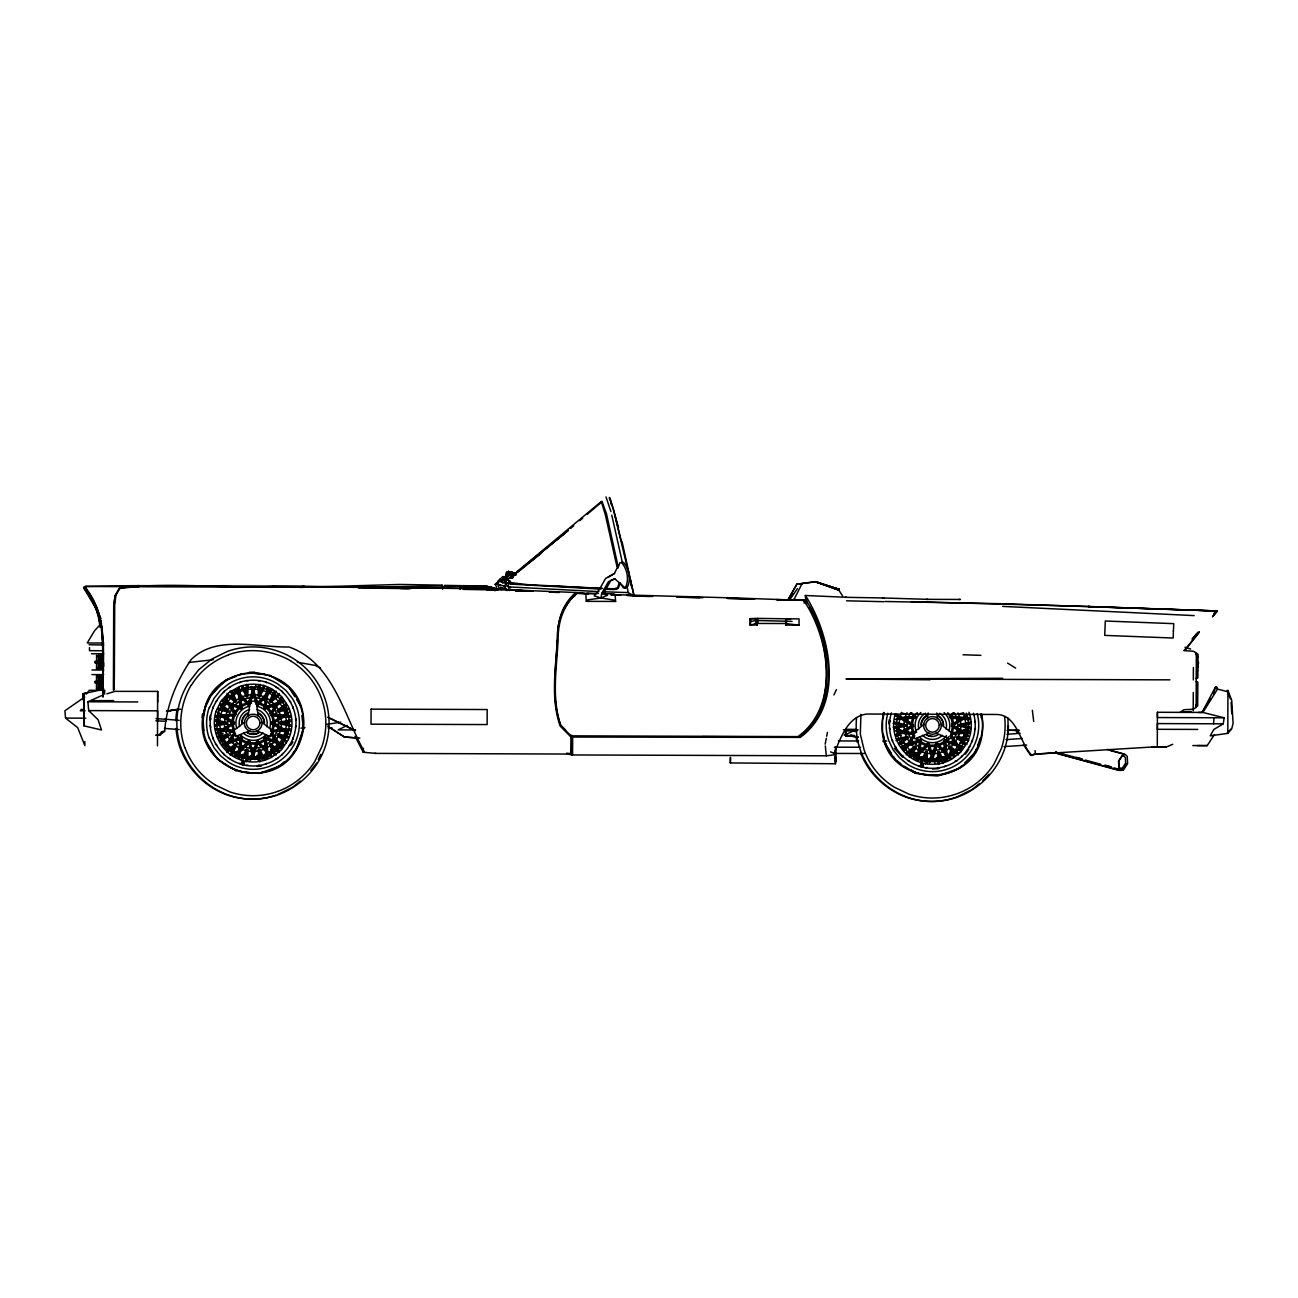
<?xml version="1.0" encoding="UTF-8"?>
<svg xmlns="http://www.w3.org/2000/svg" width="1298" height="1298" viewBox="0 0 1298 1298"><rect width="100%" height="100%" fill="white"/><g stroke="black" fill="none" stroke-linecap="round" stroke-linejoin="round"><path stroke-width="1.5" d="M103.045 689.335L84.062 693.635L83.948 725.842L101.504 729.979L98.08 719.676L88.67 710.606L87.923 701.78L101.828 695.517M157.675 702.137L157.658 691.396L114.938 691.363L106.907 693.813M213.229 708.4L213.245 706.761M293.121 708.562L293.137 707.037M757.805 618.4L749.887 618.692L750.99 621.434L749.984 624.955L757.221 624.971L757.123 618.724L749.887 618.692L749.984 624.955L757.789 623.446L757.805 618.4L790.612 618.838M799.033 625.117L799.049 618.87L785.663 618.822L785.761 625.068L799.033 625.117L784.901 623.527L757.789 623.446M835.506 756.62L835.652 762.104L835.717 747.372M1227.778 732.056L1227.794 733.37L1231.656 729.005L1233.1 723.408L1231.753 700.466L1227.94 690.471L1227.794 733.37L1210.223 735.836L1213.792 729.492L1223.251 723.813L1224.144 717.778L1202.873 712.44L1198.265 712.424M84.062 709.682L83.948 725.842M83.964 707.67L84.062 693.635M89.481 647.605L89.465 650.671L102.38 650.72M96.539 675.041L96.458 688.784L102.234 688.573M96.523 669.151L96.604 655.409M98.242 688.784L98.291 675.041M98.307 669.151L98.356 655.409M98.599 688.784L98.648 675.041M98.68 669.151L98.713 655.409M99.605 688.784L99.751 675.041M99.67 669.151L99.816 655.409M100.157 688.784L100.303 675.041M100.222 669.151L100.368 655.409M100.449 688.784L100.498 675.041L100.611 688.784M100.563 655.409L100.514 669.151L100.725 655.409M101.601 675.057L101.552 688.8L101.747 675.057M101.617 669.168L101.666 655.425M101.779 669.168L101.828 655.425M102.266 688.8L102.315 675.057M102.331 669.168L102.38 655.425M102.672 675.057L102.623 688.8L103.71 688.8M102.688 669.168L102.737 655.425M102.98 679.681L102.883 643.143L101.033 620.639M114.338 679.617L114.711 605.322L115.928 595.23L119.87 588.221C170.281 581.618 222.964 588.821 274.04 586.436M157.464 745.879L157.658 691.396M213.132 739.016L213.132 737.491M285.982 708.692L285.966 714.273L286.047 704.96M288.773 717.778C293.332 744.03 264.338 767.086 239.806 756.669A36.263 36.263 0 0 1 218.486 733.548C208.329 703.776 244.527 675.138 271.201 691.818A36.555 36.555 0 0 1 288.464 716.025M293.024 739.292L293.024 737.653M835.279 753.035L835.425 763.743L835.506 747.161M852.072 735.333L845.501 736.015L845.517 731.196M892.44 741.353L892.44 739.828M972.332 741.629L972.332 739.99M1157.297 745.539L1157.41 712.278L1202.078 712.44L1206.28 705.771M1193.349 679.925L1193.381 667.415M1193.3 692.434L1193.187 710.866M113.397 690.147L113.705 606.198L115.051 596.106L118.994 589.097L121.071 587.897L138.935 586.745L303.992 587.313M460.173 589.503L460.19 587.637L491.699 587.848M491.293 589.389L491.277 587.41L459.963 587.199M494.992 588.74L494.976 590.606L494.992 588.74L487.172 588.708M571.753 743.624L571.785 736.161M157.577 719.871L157.642 710.833L88.67 710.606M300.503 587.377L399.622 584.457L442.083 585.155L442.521 589.211M444.387 586.144L486.864 586.079L444.387 585.382M571.753 742.748L571.655 754.495L572.548 754.933L572.661 737.053L800.282 737.394C844.803 704.782 831.045 635.728 805.425 595.506L846.572 597.291M730.563 757.464L730.352 762.948L730.352 757.464M247.869 761.18L247.967 749.238L243.213 759.184M258.286 761.212L258.383 749.271L262.975 759.314M927.178 763.516L927.275 751.574L920.12 766.583L918.806 765.593M937.594 763.549L937.691 751.607L943.062 763.321M1196.237 678.286L1196.253 679.389L1196.334 652.716L1196.334 654.922L1196.35 653.932M246.523 759.184L246.571 755.209M247.967 684.841L247.821 696.783L243.261 686.739M256.955 759.233L257.004 755.241M258.383 684.89L258.237 696.815L263.835 685.182M925.863 761.52L925.912 757.545M936.296 761.553L936.345 757.578M845.598 736.015L845.696 729.33M83.169 693.635L83.104 699.703L83.169 693.635L86.966 692.775M1216.404 688.459L1216.437 686.593L1217.54 689.108L1227.957 691.785M1227.21 690.471L1230.374 698.795M1227.924 691.785L1227.94 690.471M103.191 689.562C102.704 655.149 108.708 615.739 85.051 587.329L86.479 586.453M103.11 696.588L103.142 694.608M1196.253 681.693L1196.237 680.704L1196.156 707.264L1196.204 705.187M104.619 694.138L104.732 690.114M246.182 761.748L246.539 748.897L241.25 759.671M925.49 764.084L925.847 751.234L920.558 762.007M375.998 753.392L363.229 752.256L363.359 748.281M260.071 684.306L259.665 697.156L264.987 686.382M924.273 760.368L924.387 756.637M505.782 584.278L504.662 578.016L507.518 578.584L510.211 582.786M1197.973 666.88L1198.557 662.272M1198.216 666.88L1198.314 662.272M1213.565 723.781L1214.019 717.745M530.947 560.541L568.459 530.282L506.626 580.401L601.282 501.531L605.387 514.933L616.939 566.545M619.99 584.051L618.221 588.4L613.727 589.584L603.943 589.211M557.41 639.8C556.144 667.302 551.066 696.377 559.827 722.937M557.751 635.793C557.523 619.568 563.17 603.148 575.858 592.521L586.891 593.819M264.143 708.027L265.571 708.692L267.437 687.826M512.548 575.403L509.303 571.672L508.394 572.759L509.806 574.527L512.239 575.517L512.337 574.316L508.524 571.331L513.148 575.192L512.369 575.744M238.767 758.227L240.682 737.361L242.093 738.027M918.075 760.563L919.99 739.698L921.402 740.363M225.884 704.782L226.696 696.815M233.689 695.501L234.094 691.526M155.987 735.155L159.8 735.187L164.651 731.261C166.469 705.398 176.69 680.882 191.131 659.579C216.506 634.641 257.118 647.734 288.983 646.956C333.278 662.548 343.856 715.263 364.608 752.256M619.211 582.916L617.556 587.734L613.938 588.821L606.198 588.513M804.079 603.083L804.436 600.341L806.074 603.602M248.113 716.318L250.271 701.18L256.209 701.196L258.221 716.35M927.421 718.654L928.232 712.975M264.435 706.047L267.063 688.118M239.14 757.935L241.801 740.022M897.859 714.598L896.301 725.241L897.794 735.885A36.263 36.263 0 0 0 919.114 759.006C943.646 769.406 972.64 746.366 968.081 720.114A36.555 36.555 0 0 0 966.312 713.17M918.449 760.271L921.109 742.359M615.593 601.445L614.165 600.114L601.006 597.989L601.688 593.494L608.454 581.666L614.83 578.827L610.969 580.352L604.203 592.18L601.688 593.494L607.48 595.263L601.006 597.989L587.507 599.919L586.29 601.347L615.593 601.445L615.138 594.857L613.727 593.867L604.203 593.64M209.627 719.368L210.227 715.425M265.571 708.692L268.654 688.865M888.627 723.667L889.244 719.725M915.885 757.545L916.502 753.586M895.279 713.819C889.422 732.672 899.709 754.219 918.059 761.537A38.421 38.421 0 0 0 951.759 759.119L960.877 752.013L967.399 742.391A38.956 38.956 0 0 0 968.989 712.261M237.534 757.188L240.682 737.361M916.842 759.525L919.99 739.698M511.201 574.316L508.638 572.548L506.463 573.521L505.344 580.547L505.133 578.567L506.885 579.233L505.376 579.005L506.463 572.321L509.384 571.883L506.463 572.321M506.463 579.346L507.567 572.645M826.729 736.274L827.41 732.332M825.155 744.176L826.339 738.254M617.799 568.313L619.925 562.715L621.693 562.715C627.469 569.092 629.319 580.368 625.23 587.978L623.462 587.978L619.827 582.575M898.638 717.583L915.674 716.415L915.333 717.956L895.295 719.481M883.614 712.424C866.593 794.554 996.069 796.648 981.548 714.062M219.313 715.247L234.029 724.17L234.467 722.191M860.947 714.338L860.314 734.116L864.111 749.936A72.704 72.704 0 0 0 894.371 787.237L909.054 794.198A72.558 72.558 0 0 0 957.015 793.711A72.704 72.704 0 0 0 994.333 763.435L1001.293 748.751A72.558 72.558 0 0 0 1004.587 716.61M271.769 723.862L272.223 721.883L286.89 730.806M283.629 737.832L286.988 723.148L283.727 708.432L274.332 696.539A33.862 33.862 0 0 0 231.969 696.393L222.493 708.221L219.151 722.905L222.396 737.621L231.807 749.514A33.862 33.862 0 0 0 274.17 749.66L283.645 737.832M901.396 712.391L898.459 725.241L901.721 739.957L911.115 751.85A33.862 33.862 0 0 0 938.016 758.892M286.371 731.975L284.23 738.838L278.161 747.713L269.692 754.365M964.641 737.735L965.712 734.295M250.352 702.899L256.047 685.117M249.411 759.168L250.546 755.631M928.751 761.504L929.887 757.967M250.157 760.936L255.884 743.154M929.465 763.273L935.777 743.705L937.756 743.705L932.402 760.06L927.437 743.673L928.962 743.673L935.095 763.289M249.784 704.684L247.804 704.684L253.11 688.329L258.124 704.717L256.582 704.717M256.469 741.369L258.432 741.369L253.094 757.724L248.129 741.336L249.654 741.336M819.93 711.888C832.489 678.124 826.372 638.227 809.481 607.042M976.567 748.719L975.317 752.288L964.674 762.932M977.8 745.166L980.266 738.043M209.935 696.215C171.239 769.26 289.6 809.368 303.602 728.584C309.151 653.397 193.24 655.62 203.997 730.612M883.062 716.269L884.295 712.732L882.543 719.919L882.494 731.115A51.336 51.336 0 0 0 896.983 761.017C907.967 771.337 923.138 776.902 938.211 775.312A51.336 51.336 0 0 0 968.113 760.823C978.562 749.871 983.803 734.668 982.408 719.611A51.336 51.336 0 0 0 981.402 714.046M242.904 761.407L241.574 764.36L242.888 764.798L244.105 761.845M247.804 704.684L255.089 686.431M249.8 759.638L251.114 756.328M929.125 761.975L931.104 756.994M251.098 759.622L258.432 741.369M930.423 761.958L937.756 743.705M1213.452 693.895L1215.691 686.593L1202.078 712.44M1172.711 744.306L1166.058 747.113L1153.078 746.95L1035.431 754.122L1031.926 755.42C1019.465 742.975 1017.535 713.981 995.598 714.468L867.096 714.03C847.123 716.123 840.455 739.179 833.397 754.949L826.274 755.809L571.217 754.949L566.528 753.229M1126.486 763.646L1122.397 769.892L1119.752 770.428L1117.756 768.676M508.54 572.548L506.139 577.805L507.242 578.032L509.643 572.775L512.775 572.337L508.54 572.548L509.643 572.775M508.654 573.748L506.236 579.022L503.137 578.892L502.715 576.912L507.242 578.032M318.351 759.557L320.752 754.398M608.129 577.156L614.506 573.456L618.578 564.695M191.26 684.955C180.179 703.759 177.599 726.929 184.787 747.599M833.916 694.933L836.415 689.66M209.53 707.621L214.056 698.308L220.563 690.212L228.691 683.868A46.144 46.144 0 0 1 277.869 684.046L285.966 690.439L292.407 698.584A46.144 46.144 0 0 1 292.245 747.745A46.42 46.42 0 0 1 277.594 762.299A46.144 46.144 0 0 1 228.432 762.121L220.336 755.614L213.878 747.583L209.416 738.238M231.839 755.063L237.112 744.371L226.955 752.532M240.779 757.886L242.564 754.284M911.147 757.383L916.42 746.707L906.264 754.868M920.12 760.206L921.905 756.62M274.413 691.007L269.092 701.683L279.297 693.521M910.693 755.614L912.478 752.045M230.087 754.998L235.912 743.494L226.517 750.861M909.395 757.334L915.22 745.831L905.842 753.197M794.003 599.498L802.115 583.532L816.442 581.715L838.914 590.249L842.629 595.96M276.149 691.055L270.292 702.559L279.719 695.193M223.499 692.532L224.262 691.104M295.376 727.351L296.139 725.923M974.684 729.671L975.447 728.259M210.114 720.13L210.893 718.719M281.991 754.949L282.769 753.521M889.422 722.467L890.201 721.039M961.299 757.286L962.078 755.858M787.967 599.871L796.696 584.295L801.953 584.084L796.696 584.295M788.113 599.871L796.858 584.295M502.44 582.072L500.265 579.103L498.043 581.293L502.44 582.072L505.441 576.815L502.699 576.588L495.187 584.36L496.728 587.053M281.455 697.172L270.601 715.523L281.942 699.005M952.635 713.251L949.909 717.843L953.316 712.894M225.641 747.372L234.743 732.072M904.057 751.217L913.143 735.95M516.166 574.982L515.209 573.456L514.657 574.333L511.785 573.327M1208.373 702.445L1210.466 699.119M1202.873 712.44L1217.54 689.108M923.413 764.181L922.197 767.134L920.882 766.696L922.213 763.743M1197.113 745.571L1207.189 745.604L1214.474 734.538M270.73 712.634L280.79 697.626M225.414 748.427L235.506 733.419M904.722 750.763L914.814 735.755M563.559 609.606L570.146 599.854L576.831 593.413L588.789 593.867M290.687 745.263L292.942 741.969M789.46 600.244L797.459 588.562M965.469 754.187L968.86 749.238M790.563 596.918L792.851 593.575M224.246 747.048L234.516 732.186L215.728 730.401M903.57 749.384L914.96 732.867M1185.983 649.178L1199.336 632.094M911.456 713.008L914.798 718.054L915.999 716.528M310.871 770.395L316.761 762.981M989.044 774.225L982.57 781.055M276.474 745.23L272.904 749.66A33.862 33.862 0 0 1 268.183 752.808M574.349 596.496L576.182 593.511C562.586 604.706 557.215 621.904 557.231 638.989C555.982 667.821 550.271 698.389 560.217 726.15L570.585 736.599M1196.772 633.538L1192.116 639.281L1198.119 632.094M1195.831 652.716L1193.43 651.271L1184.101 650.59L1199.287 632.094M1217.329 610.969L1212.592 616.664L1217.329 610.969L1088.308 606.474M1213.792 613.711L1216.048 610.985L1136.107 608.227M86.106 694.138L89.335 690.293L102.234 690.325M1184.101 650.59L1186.129 648.513M282.867 745.75L264.273 738.432L265.36 737.118M240.876 708.935L241.98 707.621L223.321 700.303M1227.048 733.386L1230.91 729.005M506.983 590.622L504.095 585.917L510.033 581.212L511.964 584.246M101.52 623.283L94.592 630.714L87.193 642.981L103.775 643.029M259.503 703.597L271.915 690.487M234.354 754.122L237.112 751.201M913.695 756.442L916.453 753.538M234.289 755.566L246.734 742.472M913.597 757.902L926.042 744.792M258.124 705.041L256.258 704.165L270.487 689.4M915.041 757.643L917.654 754.933M235.701 756.653L249.995 741.888L248.129 741.012M915.009 758.989L929.303 744.225L927.437 743.348M211.266 694.868L225.787 680.136L236.447 676.388M284.035 761.926L280.043 765.917L258.837 773.527M293.348 752.613L296.009 749.952L303.44 728.584L301.882 715.523M962.013 765.593L959.352 768.254L938.146 775.863L915.658 773.381L904.479 766.355M502.683 579.557L505.441 576.815M256.258 704.165L271.801 689.984M234.5 754.787L237.323 752.207M913.824 757.123L916.664 754.544M234.386 756.069L249.995 741.888M915.122 757.107L929.303 744.225M510.114 575.841L511.201 574.852L511.542 576.734L510.114 575.841L514.738 575.533M570.747 528.351L573.748 525.787M579.752 520.676L582.753 518.129M587.264 514.3L602.272 501.531M289.276 745.328L290.59 744.225M510.552 577.918L564.581 533.494M968.584 747.648L969.898 746.561M215.663 701.829L216.993 700.742M702.364 736.615L799.503 736.956C841.899 706.08 831.823 638.291 805.636 599.903L805.425 595.506L807.307 603.521M539.887 554.246L518.291 571.72M158.372 735.203L163.207 731.261M300.309 781.088L292.975 787.042L277.691 794.571M972.299 789.379L979.633 783.424M504.549 580.985L507.518 578.584M531.937 560.558L541.298 552.98M510.585 577.918L515.209 574.203M957.502 750.033L949.033 756.702L939.022 760.628M226.744 749.644L229.876 747.177M219.962 742.634L229.357 735.349L218.535 737.799M899.271 744.971L908.665 737.686L896.042 740.541M286.274 703.419L276.847 710.704L287.702 708.254M244.803 722.013L232.715 731.293L235.668 736.469L249.833 730.693M924.111 724.349L912.023 733.63L914.976 738.805L929.141 733.029M219.914 740.736L228.691 734.035L217.026 736.615M899.222 743.056L908.016 736.355L896.334 738.951M220.043 739.617L222.98 737.378M286.323 705.333L277.496 712.034L289.227 709.438M239.659 682.699L240.974 681.726M265.279 764.327L266.609 763.354M944.587 766.664L945.918 765.69M271.785 722.321L272.109 723.862L289.535 712.278M967.27 715.669L951.418 726.199L966.215 717.664M216.652 733.776L234.143 722.191L219.297 730.725M895.961 736.112L913.451 724.527L895.523 734.846M84.695 697.026L64.9 710.752L65.533 718.102L77.685 727.626L84.857 745.636L84.857 741.58M1195.636 707.686L1193.219 709.227L1183.89 709.746L1180.044 712.359L1191.207 711.531M85.83 589.746L83.786 587.329L85.23 586.453L121.152 585.804M273.521 721.315L289.097 712.164M952.829 723.635L968.405 714.5M217.107 733.889L232.731 724.755M896.415 736.226L913.776 726.069M272.109 723.862L286.89 715.328M121.071 587.897L118.994 588.984L115.051 595.766L113.818 605.647L113.948 689.822M785.761 625.068L787.626 624.095L786.539 623.657L786.556 618.594L787.545 619.049L785.663 618.822M347.215 725.42L338.161 729.882L355.652 729.947M755.485 623.981L756.166 618.611L755.485 623.981L757.221 624.971M970.612 790.222L957.015 796.907A75.203 75.203 0 0 1 906.767 797.378C885.901 789.882 868.573 773.576 860.558 752.824M237.68 688.897L240.341 708.822L242.207 707.962M264.046 738.108L265.912 737.232L268.524 757.156M270.081 756.426L256.566 741.693L257.994 741.044M949.39 758.762L935.89 744.03L937.302 743.381M248.243 705.009L249.67 704.36L236.106 689.627M259.697 758.292L266.366 755.679M267.323 708.302L284.116 701.829M222.072 744.225L238.913 737.751M901.396 746.561L920.087 739.373L921.402 741.012L902.532 747.956M265.457 709.016L264.159 707.378L282.98 700.433M223.224 745.62L242.093 738.676L240.779 737.037M241.574 761.845L244.657 763.062M242.888 764.798L244.105 764.376L241.136 763.046M264.159 707.378L282.948 701.715M221.942 744.354L225.333 743.332M223.256 744.354L242.093 738.676M900.877 747.194L921.402 741.012M511.769 572.661L515.647 573.456M495.187 584.36L497.426 583.694L500.265 579.103L502.748 583.062M750.99 621.434L756.166 620.476L792.04 621.369M228.578 654.679C249.248 647.475 272.402 650.071 291.206 661.153M161.114 732.104L164.651 731.261M956.804 714.354L962.678 713.073M214.754 726.328L226.436 723.813L226.436 722.386L214.787 719.627M291.498 719.725L279.768 722.24L279.768 723.667L291.466 726.426M894.062 728.665L905.744 726.15L905.744 724.722L894.095 721.964M970.807 722.061L959.076 724.576L959.076 726.004L970.774 728.762M215.663 724.527L226.436 722.386L224.181 723.083L226.436 723.813L215.663 721.38M290.59 721.526L279.768 723.667L282.023 722.986L279.768 722.24L290.574 724.673M893.121 727.221L905.744 724.722L903.489 725.42L905.744 726.15L893.121 723.311M969.898 723.862L959.076 726.004L961.331 725.306L959.076 724.576L969.882 727.01M228.562 687.599L230.2 687.275M276.052 758.778L277.707 758.454M955.36 761.115L957.015 760.79M258.432 680.898L260.184 680.574M246.068 765.479L247.821 765.155M925.377 767.816L927.145 767.491M167.085 711.126L173.023 710.103M300.925 728.162L304.949 727.578M326.804 724.3L340.774 722.207M896.983 731.18L900.893 730.596M216.944 716.674L236.366 714.078L215.76 715.49M271.655 731.731L289.259 729.379M896.253 719.011L915.674 716.415M950.963 734.068L968.568 731.715M800.898 583.548L815.339 581.731L839.352 589.373L837.486 589.26M755.387 618.935L757.123 618.724M571.801 735.285L570.925 735.398L570.796 754.057L374.668 753.392M510.763 575.955L510.455 572.45L515.63 574.543L511.444 572.661L510.763 575.955L510.455 572.45L513.181 574.495L509.806 573.213L512.093 577.934L512.97 577.821L509.611 571.785L513.148 575.192M188.599 662.499L213.31 659.709M180.617 709.195L166.404 711.126L178.881 709.308M172.212 710.006L177.972 709.308M858.108 729.801L846.053 731.196L845.939 736.015L845.89 729.33L855.707 729.362M896.253 730.287L900.277 729.833M220.725 704.538L226.404 703.922L222.558 704.441M937.237 760.758L928.265 761.455L917.848 759.006A36.263 36.263 0 0 1 908.535 753.603M215.987 717.145L234.029 715.766M272.223 730.287L290.2 728.908M951.531 732.624L969.509 731.245M959.53 742.959L963.57 742.667M1005.999 739.633L1022.175 738.481M257.215 766.42L261.206 766.144M932.548 769.049L938.519 768.627M271.769 731.845L290.428 730.563M951.077 734.181L969.736 732.899M908.259 753.148L916.242 752.597M954.744 750.017L960.747 749.611M1003.987 746.61L1026.653 745.117M962.24 737.183L966.88 736.907M1006.875 734.262L1020.163 733.338M1057.854 752.678L1034.133 754.122L1030.612 755.42L1023.376 744.581M962.954 730.32L966.864 730.19M964.106 735.074L968.048 734.96M249.151 672.315L254.668 672.137M352.001 587.329L442.083 586.031L442.083 585.155M103.207 653.283L102.607 643.467L102.883 697.026L102.931 643.905M91.736 700.66L113.656 700.628M488.356 589.957L498.01 589.844M119.903 585.804L138.935 585.641M930.001 679.779L846.28 678.951L1002.656 678.27M911.131 601.672L1089.606 606.474M85.23 586.453L138.935 586.745M460.06 587.637L491.342 587.637L491.439 589.503M461.098 587.962L492.494 587.962M461.553 588.075L492.948 588.075M462.688 588.416L494.538 588.513L494.635 590.379M487.934 588.854L495.771 588.854M487.204 589.178L497.475 589.292M816.442 581.715L815.112 581.715L838.914 590.249M846.28 678.951L1169.871 679.844M1019.141 730.287L1007.102 730.271L1019.157 730.466M860.509 747.242L834.354 747.177M864.533 753.505L834.306 753.424M621.791 562.391L623.559 562.407C629.319 568.767 631.217 580.06 627.096 587.653L625.328 587.653M137.685 585.658L303.992 586.209M491.261 587.41L459.979 587.296L491.309 587.637M462.12 588.189L493.402 588.302M463.711 588.627L467.621 588.643M486.539 589.032L496.339 589.065M488.129 589.487L497.929 589.519M487.318 589.698L502.164 589.633L487.058 586.404L459.638 586.534L465.073 588.692M486.977 589.925L494.83 589.941M626.658 595.328L634.3 595.587M926.61 599.335L960.471 599.449L958.784 599.449M885.074 601.493L1003.922 603.765M963.035 654.76L980.882 655.36M91.541 653.754L103.662 653.786M1196.902 656.999L1198.2 656.999L1197.308 656.999M96.587 655.636L102.526 655.652M97.009 660.796L102.769 660.812M94.803 661.331L102.672 661.363M102.656 662.678L94.803 662.645L100.514 662.678M98.924 663.213L102.769 663.229M98.859 663.213L102.591 663.229M96.879 668.146L102.688 668.162M91.931 669.995L103.71 670.028M91.915 674.603L103.694 674.636M96.847 676.485L102.656 676.501M102.591 681.547L94.738 681.531L100.449 681.547M94.738 682.845L102.591 682.878M102.704 683.413L98.859 683.413L102.526 683.413M96.474 688.557L102.412 688.573M87.923 701.78L137.799 701.942M220.352 705.56L224.392 705.56M80.947 709.438L84.208 709.454M80.281 710.801L85.084 710.817M65.533 718.102L85.733 718.167M156.02 718.605L166.014 719.303L165.787 721.282L155.857 720.796M1197.746 729.427L1157.378 729.298L1157.41 723.586L1223.251 723.813M328.07 727.983L332.126 728M963.084 730.271L969.087 730.287M838.362 740.931L858.53 740.996M882.705 741.077L886.745 741.093M900.974 743.235L904.884 743.235M1192.797 745.555L1207.189 745.604M1166.058 747.113L1151.829 746.95M1197.291 666.88L1197.519 662.158M843.457 729.768L857.394 729.833M897.096 730.011L901.088 730.028M272.775 586.453L303.992 586.647M1224.144 717.778L1157.443 717.551L1157.41 712.278M730.352 762.948L835.425 763.743M400.676 587.54L487.48 588.594L511.363 589.957M302.742 586.225L487.48 588.935L575.858 592.521M302.726 586.664L400.676 587.864M358.378 587.994L410.768 588.643M400.676 588.529L408.74 588.627M463.256 589.373L493.451 589.925M156.117 735.139L159.8 735.187M89.059 644.749L103.791 644.992M845.241 597.307L883.76 597.972M633.246 595.247L611.634 594.516M611.228 594.776L615.138 594.857M798.919 600.309L776.983 599.708M598.475 593.494L587.053 593.218L585.836 594.208L586.29 601.347M727.042 597.664L804.517 600.439L793.678 599.416M846.556 600.812L883.857 601.704M632.467 595.912L652.618 596.431M676.81 597.048L702.997 597.713M633.1 596.009L649.227 596.431M677.426 597.145L699.59 597.713M632.548 595.149L727.724 597.761M727.172 598.329L754.722 599.043M776.35 599.611L789.135 599.984M727.805 598.427L751.412 599.043M504.095 585.917L507.972 586.031L510.552 587.751M882.462 597.972L927.827 599.335M850.158 735.317L854.668 735.447M1002.591 603.765L1217.216 610.969M598.897 591.612L508.621 586.891M604.754 591.807L628.2 592.602L633.132 595.474M1088.195 606.588L1094.182 606.799M1098.173 606.929L1132.099 608.097M602.337 588.367L527.718 584.668L509.108 582.413M600.017 589.065L510.357 584.068M515.338 590.752L529.276 591.271L515.338 590.687M612.705 594.792L620.671 595.101M487.464 589.584L495.43 589.909M611.017 594.792L619.049 595.117M627.096 595.441L633.132 595.685M595.474 593.835L577.286 593.072C563.478 604.365 558.043 621.92 558.108 639.216C556.858 667.967 551.131 698.486 561.093 726.15L571.039 735.836L797.978 736.615C840.325 705.755 829.487 637.837 803.219 599.676M1002.705 606.393L1194.16 615.609M549.151 592.066L559.032 592.537M531.547 591.19L514.706 590.119M601.753 588.611L548.616 585.739M604.754 588.805L616.582 589.422M515.338 590.184L533.251 591.19M359.854 738.14L344.376 737.037L329.075 727.156M357.988 738.01L344.505 737.037L327.615 726.069M486.88 586.404L491.439 587.199M951.58 718.232L969.557 719.741M895.263 730.985L915.285 732.656M272.272 715.896L290.249 717.405M165.089 719.173L179.189 720.358M215.955 728.649L233.981 730.157M164.489 728.389L179.156 729.573M216.588 732.77L223.207 733.273M856.761 731.553L852.754 731.212L844.722 735.139L858.303 737.15M896.837 735.025L900.844 735.366M969.768 717.989L949.146 716.09L969.898 719.352M898.622 733.062L913.824 734.457L896.821 731.666M290.46 715.652L269.838 713.754L290.59 717.015M254.603 673.467L265.847 674.717M238.215 771.255L249.459 772.488M509.708 589.454L513.051 589.892M844.187 735.139L858.14 737.232M215.614 729.038L234.516 732.007M297.323 662.256L315.154 665.387L320.622 668.032M902.175 743.186L906.134 743.9M907.74 760.612L909.379 760.952M246.36 680.525L248.015 680.866M228.432 758.275L230.071 758.616M937.562 767.524L939.2 767.864M276.198 687.437L277.837 687.778M258.253 765.187L259.892 765.528M507.129 583.402L503.429 582.737M506.398 588.854L500.46 587.329M505.328 586.339L499.373 584.798M238.524 756.685L248.94 759.135M902.191 713.105L907.967 714.517M968.47 739.033L956.853 736.209L966.994 744.257M217.091 709.357L228.659 712.196L219.995 705.285M289.162 736.712L277.529 733.873L286.241 740.769M283.938 735.771L287.799 736.712M968.746 740.72L956.188 737.524L965.485 745.117M218.599 708.124L229.324 710.882L220.076 703.273M287.637 737.929L276.88 735.187L286.177 742.781M1107.226 749.4L1124.603 754.089M1109.985 750.455L1123.419 754.089M1076.561 757.415L1082.354 758.989M1105.523 765.285L1111.299 766.858M1119.022 768.951L1122.884 770.006M1120.158 770.428L1058.389 753.651L1056.312 751.883M1062.186 753.749L1081.396 758.989M1085.242 760.044L1100.607 764.23M1104.452 765.285L1110.212 766.858M1114.057 767.897L1121.732 770.006M1118.973 770.428L1057.513 753.651L1055.42 751.883M601.006 597.989L594.208 595.879L598.832 590.298L605.614 578.47L614.506 573.456M1185.009 647.264L1190.655 649.081M961.64 746.626L943.581 740.769L962.175 748.086M222.055 701.18L241.98 707.621M264.273 738.432L284.132 744.874M567.843 753.229L571.655 754.495M514.446 573.116L510.455 572.45L514.17 574.576M944.668 739.454L963.278 746.772M222.218 701.618L239.01 708.205M267.226 737.848L283.97 744.435M278.94 742.975L282.672 744.452M830.59 751.866L834.095 753.311M935.712 733.062L949.876 738.919L952.862 733.776L940.79 724.398M256.404 730.725L270.568 736.583L273.553 731.439L261.482 722.061M228.464 795.041C206.901 787.399 189.524 770.185 181.428 748.8A75.219 75.219 0 0 1 188.259 683.186L198.724 669.719L211.931 659.011L227.199 651.499A75.203 75.203 0 0 1 277.464 651.012A76.322 76.322 0 0 1 306.279 668.778A75.982 75.982 0 0 1 324.5 697.269A75.203 75.203 0 0 1 324.987 747.534C317.426 769.162 300.081 786.442 278.729 794.554A75.203 75.203 0 0 1 228.464 795.041M215.062 784.901L229.746 791.861A72.558 72.558 0 0 0 277.707 791.374M327.923 717.259L355.263 730.596M327.761 717.259L355.084 730.596M500.931 585.609L497.426 583.694L499.227 588.075M952.813 727.221L968.34 736.388M963.587 734.344L967.059 736.388M896.48 714.338L912.056 723.505M273.505 724.884L289.016 734.051M284.262 732.023L287.718 734.051M217.172 712.002L232.731 721.169M895.555 715.717L913.338 726.507L895.652 714.289M966.199 733.143L951.531 724.219L967.708 735.431M896.821 761.017L900.001 762.981M911.115 769.876L915.869 772.829M911.683 770.866L914.847 772.829M269.595 675.122L288.756 687.048L294.76 696.62M1007.589 663.1L1015.636 668.113M898.086 762.348L901.283 764.36M236.35 771.044L217.188 759.006L205.068 739.99M964.966 734.425L967.87 736.437M217.804 712.975L234.029 724.17M272.223 721.883L288.399 733.094M894.841 746.415L896.155 747.405M265.457 681.807L266.771 682.797M215.517 744.079L216.847 745.068M289.422 700.985L290.736 701.975M239.497 763.256L240.811 764.246M958.979 753.327L949.682 745.717L954.565 755.761M279.67 750.99L270.373 743.397L276.068 755.111M226.582 695.063L235.83 702.672L230.168 690.958M958.476 754.933L948.578 746.707L953.673 757.513M279.167 752.597L269.27 744.371L274.365 755.176M952.927 751.412L955.734 753.765M227.085 693.457L236.934 701.683L231.888 690.877M273.586 749.076L276.409 751.428M508.508 571.558L511.12 574.673M614.83 578.827L625.23 587.978M604.203 592.18L607.48 595.263L603.813 591.499M234.532 689.903L249.67 704.36M935.89 744.03L950.98 758.486M256.566 741.693L271.671 756.15M508.524 571.331L511.169 573.911M511.509 574.381L509.303 571.672M560.428 724.819L565.668 730.109M508.638 572.548L511.234 575.192M946.972 755.095L949.714 758.032M234.516 690.358L246.88 703.548M938.681 744.841L950.996 758.032M259.373 742.505L271.688 755.696M894.322 748.281L902.435 757.091M83.786 587.329C92.255 598.556 99.54 612.039 100.417 626.269M85.051 587.329L87.096 589.746M219.93 732.121L221.163 737.637L230.557 749.514A33.862 33.862 0 0 0 259.276 756.199M221.147 737.637L224.668 742.083M227.02 745.068L230.541 749.514M512.239 575.517L510.795 573.651L509.806 574.527L512.418 578.373L509.806 573.213L511.136 575.403L512.337 574.316L512.986 577.269L511.769 578.259L511.136 575.192M219.897 721.315L217.529 718.151L219.962 721.315M102.883 643.905L103.126 666.296M277.091 745.198L279.313 748.54M225.576 697.529L235.587 712.521M949.974 735.869L959.92 750.861M270.665 733.532L280.611 748.54M224.376 698.892L235.473 715.717L225.089 697.497M951.191 734.344L961.137 749.498M281.828 747.161L270.763 730.336L281.114 748.557M891.45 753.424L884.376 742.326L883.532 734.814M893.462 756.588L895.49 759.768M1015.636 730.093L1017.47 732.997M296.771 699.8L300.763 706.177M88.15 591.45L96.312 606.572L100.871 618.773M86.885 591.45C93.456 602.191 99.751 613.954 100.124 626.788M911.959 713.089L914.798 718.054M276.977 743.592L279.8 748.573M951.012 734.327L960.423 750.893M355.019 736.307L363.229 752.256M94.949 606.799L83.786 587.994C92.483 599.076 99.054 612.656 99.784 626.853M614.506 513.976L633.992 595.474L622.034 541.542M889.406 727.951L890.168 729.492M210.098 725.631L210.86 727.156M974.701 721.234L975.463 722.759M295.392 718.897L296.155 720.439M944.214 762.088L939.119 751.282L939.184 764.181M264.906 759.752L259.811 748.946L259.876 761.845M949.812 752.11L951.499 755.712M940.369 756.685L942.04 760.287M241.347 686.301L246.393 697.107L246.36 684.208M270.487 749.773L272.158 753.375M939.444 758.308L940.969 761.65M260.119 755.971L261.628 759.314M504.662 578.016L506.837 582.964M282.218 691.185L282.867 692.726M902.71 755.663L903.359 757.205M223.402 753.327L224.051 754.868M251.244 686.415L258.124 704.717M100.546 618.773L91.314 597.015L85.051 587.994C97.804 603.278 102.785 623.17 102.607 642.802L100.709 620.769M927.437 743.673L934.268 761.975M248.129 741.336L254.96 759.638M511.104 584.181L510.033 581.212L507.972 586.031L509.433 590.655M250.968 686.869L256.031 702.916M250.222 743.137L255.219 759.184M610.887 511.542L606.02 496.939M602.029 501.417L606.49 513.83L617.929 565.782M442.959 586.923L443.299 588.124L443.072 586.923M610.531 501.596L611.277 504.533M621.271 540.99L613.402 508.913L609.411 497.394L609.508 499.146M611.78 515.176L622.472 562.91M618.546 527.702L610.076 498.383L610.157 500.136M963.457 712.602L966.296 725.485L962.938 740.168L953.446 751.996A33.862 33.862 0 0 1 939.849 758.535M257.994 687.34L258.821 691.136M973.403 713.235C980.217 734.408 967.497 758.892 946.453 765.901A41.731 41.714 0 0 1 918.14 765.804C906.004 761.358 896.35 751.623 891.904 739.487A42.185 42.185 0 0 1 891.385 712.894M601.282 501.531L601.623 503.17M627.064 586.647L628.2 592.602M631.866 587.231L630.617 580.871L631.737 587.231M944.279 756.393L944.847 760.368M264.954 754.057L265.522 758.032M239.367 688.021L241.915 705.966M943.63 742.424L946.128 760.368M264.321 740.087L266.82 758.032M946.015 755.517L946.55 759.492M936.767 713.008L937.529 718.686M947.832 759.492L945.22 739.568L946.599 760.612M511.899 572.223L512.012 573.116M1032.364 710.314L1033.695 721.331M980.753 714.111L981.191 717.843M1035.074 750.65L1035.431 754.122M825.333 745.961L826.274 755.809M99.394 618.773L100.043 626.269M945.058 756.783L945.317 760.612M265.587 752.532L265.976 758.275M238.913 687.778L240.341 708.822M265.912 737.232L267.291 758.275M1231.121 702.38L1231.802 713.851M113.672 679.389L114.062 689.06M103.548 662.661L103.678 666.409M1196.172 704.96L1196.172 706.161M1007.978 718.07L1008.124 733.192M103.077 688.897L103.077 694.608M291.336 661.363A72.558 72.558 0 0 1 321.969 746.415L315.008 761.099A72.558 72.558 0 0 1 277.788 791.407M215.192 784.884A72.558 72.558 0 0 1 184.981 747.648M191.504 685.052A72.558 72.558 0 0 1 228.74 654.841M256.582 703.467A19.859 19.859 0 0 1 271.104 731.472M268.329 735.804A19.859 19.859 0 0 1 237.826 735.69M234.435 729.752A19.859 19.859 0 0 1 251.52 703.224M256.777 706.161A17.296 17.296 0 0 1 269.611 728.454M266.009 734.668A17.296 17.296 0 0 1 240.26 734.587M236.707 728.34A17.296 17.296 0 0 1 249.687 706.128M209.14 738.075A46.42 46.42 0 0 1 209.254 707.442M242.028 722.986A11.293 11.293 0 0 1 247.658 713.462M202.78 725.03A50.362 50.362 0 0 1 204.403 710.249M221.585 683.786A50.362 50.362 0 0 1 229.292 678.692M239.887 674.473A50.362 50.362 0 0 1 243.57 673.613M303.164 724.803A50.362 50.362 0 0 1 302.888 728.47M279.833 765.495A50.362 50.362 0 0 1 276.636 767.361M262.374 772.44A50.362 50.362 0 0 1 258.724 773.008M224.376 722.921A28.572 28.572 0 0 0 252.85 751.445A28.572 28.572 0 0 0 281.52 723.132A28.572 28.572 0 0 0 253.191 694.608A28.572 28.572 0 0 0 224.684 722.937M254.992 702.023A20.882 20.882 0 0 1 274.202 723.1A20.882 20.882 0 0 1 272.239 732.04M271.412 733.63A20.882 20.882 0 0 1 253.061 744.095A20.882 20.882 0 0 1 234.76 733.5M256.809 709.535A14.002 14.002 0 0 1 266.707 726.702M263.04 733.013A14.002 14.002 0 0 1 243.229 732.932M239.627 726.62A14.002 14.002 0 0 1 249.622 709.519M258.773 732.932A11.439 11.439 0 0 1 247.334 732.883M241.655 722.954A11.439 11.439 0 0 1 247.399 713.089M258.854 713.137A11.439 11.439 0 0 1 264.516 723.035M258.627 713.494A11.293 11.293 0 0 1 264.192 723.067M258.562 732.591A11.293 11.293 0 0 1 253.061 734.116A11.293 11.293 0 0 1 247.594 732.559M233.948 731.91A20.882 20.882 0 0 1 232.05 722.954A20.882 20.882 0 0 1 251.406 702.007M176.025 728.454A75.219 75.219 0 0 0 180.39 748.8C188.486 770.185 205.847 787.399 227.426 795.057A75.203 75.203 0 0 0 275.906 795.203M175.847 720.861A75.219 75.219 0 0 1 177.031 709.568M202.001 717.599A50.362 50.362 0 0 1 202.537 713.932M857.037 742.018A75.219 75.219 0 0 1 855.982 736.42M923.462 758.486A33.862 33.862 0 0 0 944.035 756.831A33.862 33.862 0 0 1 909.898 751.85A33.862 33.862 0 0 0 921.661 758.016M856.583 717.534A75.219 75.219 0 0 0 860.736 751.136C868.833 772.505 886.21 789.719 907.773 797.378A75.203 75.203 0 0 0 958.038 796.907C979.39 788.778 996.734 771.483 1004.295 749.871A75.203 75.203 0 0 0 1008.384 725.631M947.735 712.699A19.859 19.859 0 0 1 951.077 732.218M948.708 736.745A19.859 19.859 0 0 1 917.134 738.027M914.409 733.695A19.859 19.859 0 0 1 917.232 712.586M919.487 736.923A17.296 17.296 0 0 0 932.386 742.699A17.296 17.296 0 0 0 946.485 735.577M916.583 732.396A17.296 17.296 0 0 1 920.882 712.488M887.8 713.251A46.404 46.404 0 0 0 888.724 740.574L893.186 749.919L899.644 757.951L907.74 764.457A46.144 46.144 0 0 0 956.902 764.619A46.42 46.42 0 0 0 971.553 750.082A46.144 46.144 0 0 0 977.199 713.559M921.337 725.322A11.293 11.293 0 0 1 926.967 715.798M910.612 712.57A25.295 25.295 0 0 0 932.321 750.601A25.295 25.295 0 0 0 954.29 712.716M886.258 745.539A50.362 50.362 0 0 1 883.808 738.594M907.026 712.699A28.572 28.572 0 0 0 903.992 725.258A28.572 28.572 0 0 0 932.321 753.781A28.572 28.572 0 0 0 960.828 725.452A28.572 28.572 0 0 0 957.892 712.878M950.801 714.89A20.882 20.882 0 0 1 953.511 725.436A20.882 20.882 0 0 1 950.72 735.966M948.627 738.968A20.882 20.882 0 0 1 932.37 746.431A20.882 20.882 0 0 1 916.161 738.854M944.084 712.57A17.296 17.296 0 0 1 948.919 730.79M939.509 713.283A14.002 14.002 0 0 1 946.015 729.038M942.348 735.333A14.002 14.002 0 0 1 932.402 739.406A14.002 14.002 0 0 1 922.472 735.268M918.854 728.957A14.002 14.002 0 0 1 925.458 713.235M937.87 734.928A11.293 11.293 0 0 1 926.529 734.911M920.931 725.111A11.293 11.293 0 0 1 926.594 715.376M937.902 715.409A11.293 11.293 0 0 1 943.5 725.176M937.935 715.831A11.293 11.293 0 0 1 943.5 725.404M932.386 736.453A11.293 11.293 0 0 1 926.902 734.895M913.257 734.246A20.882 20.882 0 0 1 911.358 725.29A20.882 20.882 0 0 1 914.149 714.76M1197.454 698.697L1197.47 706.161L1197.551 681.807L1197.454 698.697M1197.551 670.823L1197.567 678.173L1197.648 653.932L1197.632 670.823M203.234 717.583L203.186 728.778A51.336 51.336 0 0 0 217.675 758.681C228.659 769 243.829 774.582 258.902 772.975A51.336 51.336 0 0 0 288.805 758.486C299.254 747.534 304.495 732.332 303.099 717.275A51.336 51.336 0 0 0 288.61 687.372C277.642 676.956 262.439 671.683 247.383 673.078A51.336 51.336 0 0 0 217.48 687.567L210.552 696.426L205.684 706.615L203.234 717.583M295.733 718.459C297.907 737.832 285.592 757.269 267.145 763.565A41.731 41.714 0 0 1 238.832 763.467C226.696 759.022 217.042 749.287 212.596 737.15A42.185 42.185 0 0 1 212.694 708.724C217.172 696.604 226.972 686.885 239.108 682.488A43.775 43.775 0 0 1 267.437 682.586C282.607 688.135 294.013 702.332 295.733 718.459M371.082 709.146L371.017 724.17L487.123 724.576L487.188 709.535L371.082 709.146M1173.408 631.023L1173.165 638.032L1104.712 635.387L1105.296 621.012L1173.749 623.657L1173.408 631.023M1118.665 761.212L1118.973 767.021L1120.499 768.351L1122.462 767.913L1125.642 763.094L1125.35 757.383L1123.825 756.069L1121.748 756.393L1118.665 761.212M1118.568 761.212L1118.973 768.676L1120.92 770.428L1123.549 769.892L1127.621 763.646L1127.216 756.182L1125.252 754.527L1122.64 754.965L1118.568 761.212M215.971 711.482C210.114 730.352 220.4 751.883 238.735 759.2A38.421 38.421 0 0 0 272.434 756.783L281.569 749.676L288.075 740.055A38.956 38.956 0 0 0 288.205 706.355L281.763 696.685L272.677 689.4A39.54 39.54 0 0 0 238.994 686.772L228.983 692.548L221.049 701.082L215.971 711.482M920.882 764.165L920.444 765.382L923.413 766.712L923.202 764.506L920.882 764.165M570.341 753.181L569.498 754.057L570.341 753.181M571.672 753.181L570.796 754.057L571.672 753.181M102.704 681.012L98.859 680.996L102.526 681.012M815.339 581.731L835.62 588.627L815.339 581.731M839.352 589.373L815.014 581.715L839.352 589.373M245.484 727.432A8.859 8.859 0 0 0 260.817 727.561A8.859 8.859 0 0 0 253.256 714.208A8.859 8.859 0 0 0 245.484 727.432M240.292 744.809A25.295 25.295 0 0 0 278.34 723.116A25.295 25.295 0 0 0 240.519 701.017A25.295 25.295 0 0 0 240.292 744.809M259.957 723.051A6.993 6.993 0 0 0 253.175 716.22A6.993 6.993 0 0 0 246.344 723.002A6.993 6.993 0 0 0 253.126 729.833A6.993 6.993 0 0 0 259.957 723.051M947.54 755.144A33.862 33.862 0 0 0 952.261 751.996A33.862 33.862 0 0 1 947.524 755.144M923.576 725.371A8.859 8.859 0 0 0 932.435 734.246A8.859 8.859 0 0 0 941.342 725.436A8.859 8.859 0 0 0 932.483 716.545A8.859 8.859 0 0 0 923.576 725.371M939.265 725.387A6.993 6.993 0 0 0 932.483 718.557A6.993 6.993 0 0 0 925.652 725.339A6.993 6.993 0 0 0 932.435 732.169A6.993 6.993 0 0 0 939.265 725.387"/></g></svg>
